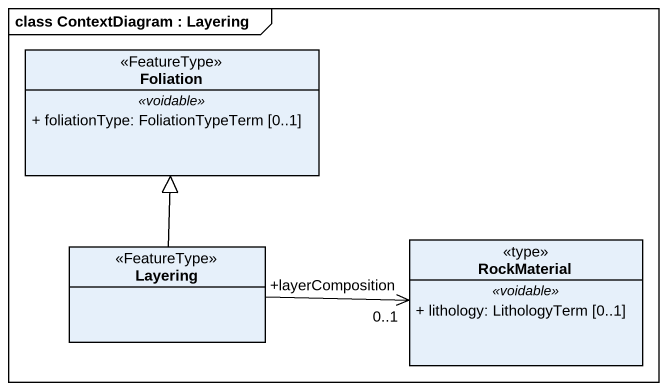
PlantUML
@startuml
mainframe class ContextDiagram : Layering
hide circle
hide empty members
skinparam classAttributeIconSize 0
class Foliation <<FeatureType>> {
  .. <<voidable>> ..
  + foliationType: FoliationTypeTerm [0..1]
}
class Layering <<FeatureType>>
class RockMaterial <<type>> {
  .. <<voidable>> ..
  + lithology: LithologyTerm [0..1]
}
Layering -up-|> Foliation
Layering -right-> "+layerComposition\n0..1" RockMaterial
@enduml
